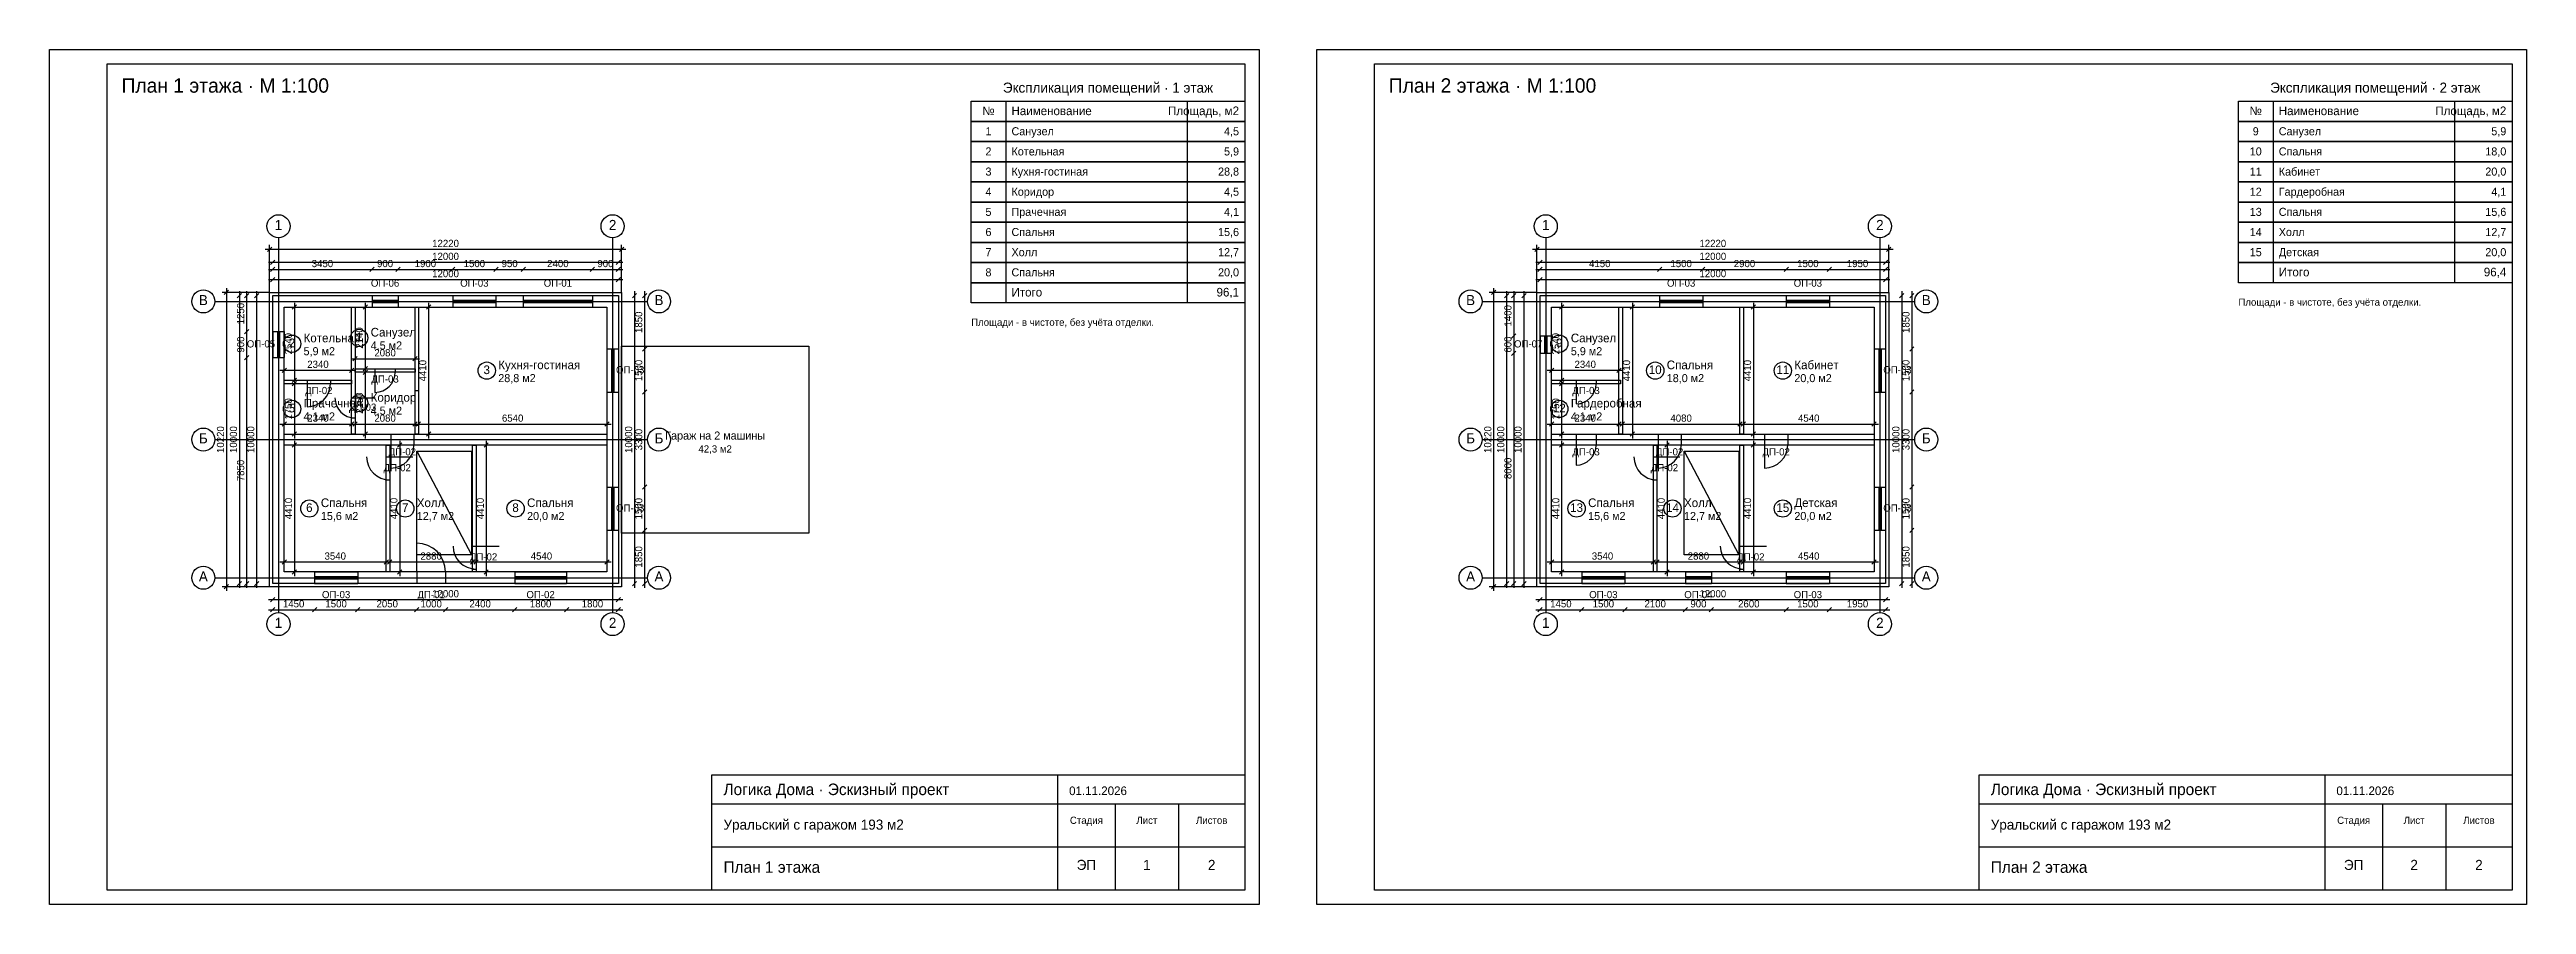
# Model space of a CAD drawing. Header units: millimetres. Extents: x 0 to 86000, y -29700 to 0.
import ezdxf
from ezdxf.enums import TextEntityAlignment as Align

# ---------------------------------------------------------------- set-up
doc = ezdxf.new("R2010")
doc.units = ezdxf.units.MM
for name, color, linetype in [('AXES', 9, 'CONTINUOUS'), ('DIMS_INNER', 30, 'CONTINUOUS'), ('DIMS_OUTER', 140, 'CONTINUOUS'), ('DOORS', 3, 'CONTINUOUS'), ('EXPLICATION', 7, 'CONTINUOUS'), ('EXTENSIONS', 32, 'CONTINUOUS'), ('FRAME', 7, 'CONTINUOUS'), ('INSULATION', 51, 'CONTINUOUS'), ('OPENING_TAGS', 5, 'CONTINUOUS'), ('PARTITIONS', 8, 'CONTINUOUS'), ('ROOM_TAGS', 4, 'CONTINUOUS'), ('STAIRS', 6, 'CONTINUOUS'), ('STAMP', 7, 'CONTINUOUS'), ('WALLS_BEARING', 1, 'CONTINUOUS'), ('WALLS_OUTER', 7, 'CONTINUOUS'), ('WINDOWS', 5, 'CONTINUOUS')]:
    doc.layers.add(name, color=color, linetype=linetype)

msp = doc.modelspace()

# ---------------------------------------------------------------- linework, layer by layer
at = {"layer": 'AXES'}
for p, q in [((7950, -6540), (7950, -19560)), ((19550, -6540), (19550, -19560)), ((51950, -6540), (51950, -19560)), ((63550, -6540), (63550, -19560)), ((5740, -8750), (20760, -8750)), ((49740, -8750), (64760, -8750)), ((5740, -13550), (20760, -13550)), ((49740, -13550), (64760, -13550)), ((5740, -18350), (20760, -18350)), ((49740, -18350), (64760, -18350))]:
    msp.add_line(p, q, dxfattribs=at)
for centre in [(7950, -6140), (19550, -6140), (51950, -6140), (63550, -6140), (5340, -8750), (21160, -8750), (49340, -8750), (65160, -8750), (5340, -13550), (21160, -13550), (49340, -13550), (65160, -13550), (5340, -18350), (21160, -18350), (49340, -18350), (65160, -18350), (7950, -19960), (19550, -19960), (51950, -19960), (63550, -19960)]:
    msp.add_circle(centre, 400, dxfattribs=at)
at = {"layer": 'DIMS_INNER'}
for p, q in [((8425, -9025), (8575, -8875)), ((8500, -8800), (8500, -11640)), ((10885, -9025), (11035, -8875)), ((10960, -8800), (10960, -11240)), ((13085, -9025), (13235, -8875)), ((13160, -8800), (13160, -13510)), ((52425, -9025), (52575, -8875)), ((52500, -8800), (52500, -11640)), ((54885, -9025), (55035, -8875)), ((54960, -8800), (54960, -13510)), ((59085, -9025), (59235, -8875)), ((59160, -8800), (59160, -13510)), ((8000, -11140), (10640, -11140)), ((8075, -11215), (8225, -11065)), ((10415, -11215), (10565, -11065)), ((10460, -10740), (12840, -10740)), ((10535, -10815), (10685, -10665)), ((10885, -11165), (11035, -11015)), ((10885, -11285), (11035, -11135)), ((10960, -11060), (10960, -13510)), ((12615, -10815), (12765, -10665)), ((52000, -11140), (54640, -11140)), ((52075, -11215), (52225, -11065)), ((54415, -11215), (54565, -11065)), ((8425, -11565), (8575, -11415)), ((8425, -11685), (8575, -11535)), ((8500, -11460), (8500, -13510)), ((52425, -11565), (52575, -11415)), ((52425, -11685), (52575, -11535)), ((52500, -11460), (52500, -13510)), ((8000, -13010), (10640, -13010)), ((8075, -13085), (8225, -12935)), ((8425, -13435), (8575, -13285)), ((8425, -13815), (8575, -13665)), ((8500, -13590), (8500, -18300)), ((10415, -13085), (10565, -12935)), ((10460, -13010), (12840, -13010)), ((10535, -13085), (10685, -12935)), ((10885, -13435), (11035, -13285)), ((12085, -13815), (12235, -13665)), ((12160, -13590), (12160, -18300)), ((12615, -13085), (12765, -12935)), ((12660, -13010), (19500, -13010)), ((12735, -13085), (12885, -12935)), ((13085, -13435), (13235, -13285)), ((15085, -13815), (15235, -13665)), ((15160, -13590), (15160, -18300)), ((19275, -13085), (19425, -12935)), ((52000, -13010), (54640, -13010)), ((52075, -13085), (52225, -12935)), ((52425, -13435), (52575, -13285)), ((52425, -13815), (52575, -13665)), ((52500, -13590), (52500, -18300)), ((54415, -13085), (54565, -12935)), ((54460, -13010), (58840, -13010)), ((54535, -13085), (54685, -12935)), ((54885, -13435), (55035, -13285)), ((56085, -13815), (56235, -13665)), ((56160, -13590), (56160, -18300)), ((58615, -13085), (58765, -12935)), ((58660, -13010), (63500, -13010)), ((58735, -13085), (58885, -12935)), ((59085, -13435), (59235, -13285)), ((59085, -13815), (59235, -13665)), ((59160, -13590), (59160, -18300)), ((63275, -13085), (63425, -12935)), ((8000, -17800), (11840, -17800)), ((8075, -17875), (8225, -17725)), ((11615, -17875), (11765, -17725)), ((11660, -17800), (14840, -17800)), ((11735, -17875), (11885, -17725)), ((14615, -17875), (14765, -17725)), ((14660, -17800), (19500, -17800)), ((14735, -17875), (14885, -17725)), ((19275, -17875), (19425, -17725)), ((52000, -17800), (55840, -17800)), ((52075, -17875), (52225, -17725)), ((55615, -17875), (55765, -17725)), ((55660, -17800), (58840, -17800)), ((55735, -17875), (55885, -17725)), ((58615, -17875), (58765, -17725)), ((58660, -17800), (63500, -17800)), ((58735, -17875), (58885, -17725)), ((63275, -17875), (63425, -17725)), ((8425, -18225), (8575, -18075)), ((12085, -18225), (12235, -18075)), ((15085, -18225), (15235, -18075)), ((52425, -18225), (52575, -18075)), ((56085, -18225), (56235, -18075)), ((59085, -18225), (59235, -18075))]:
    msp.add_line(p, q, dxfattribs=at)
at = {"layer": 'DIMS_OUTER'}
for p, q in [((7565, -7015), (7715, -6865)), ((7640, -8440), (7640, -6790)), ((19785, -7015), (19935, -6865)), ((19860, -8440), (19860, -6790)), ((51565, -7015), (51715, -6865)), ((51640, -8440), (51640, -6790)), ((63785, -7015), (63935, -6865)), ((63860, -8440), (63860, -6790)), ((7490, -6940), (20010, -6940)), ((7600, -7390), (19900, -7390)), ((7600, -7640), (11350, -7640)), ((7675, -7465), (7825, -7315)), ((7675, -7715), (7825, -7565)), ((11050, -7640), (12250, -7640)), ((11125, -7715), (11275, -7565)), ((11125, -7715), (11275, -7565)), ((11950, -7640), (14150, -7640)), ((12025, -7715), (12175, -7565)), ((12025, -7715), (12175, -7565)), ((13850, -7640), (15650, -7640)), ((13925, -7715), (14075, -7565)), ((13925, -7715), (14075, -7565)), ((15350, -7640), (16600, -7640)), ((15425, -7715), (15575, -7565)), ((15425, -7715), (15575, -7565)), ((16300, -7640), (19000, -7640)), ((16375, -7715), (16525, -7565)), ((16375, -7715), (16525, -7565)), ((18700, -7640), (19900, -7640)), ((18775, -7715), (18925, -7565)), ((18775, -7715), (18925, -7565)), ((19675, -7465), (19825, -7315)), ((19675, -7715), (19825, -7565)), ((51490, -6940), (64010, -6940)), ((51600, -7390), (63900, -7390)), ((51600, -7640), (56050, -7640)), ((51675, -7465), (51825, -7315)), ((51675, -7715), (51825, -7565)), ((55750, -7640), (57550, -7640)), ((55825, -7715), (55975, -7565)), ((55825, -7715), (55975, -7565)), ((57250, -7640), (60450, -7640)), ((57325, -7715), (57475, -7565)), ((57325, -7715), (57475, -7565)), ((60150, -7640), (61950, -7640)), ((60225, -7715), (60375, -7565)), ((60225, -7715), (60375, -7565)), ((61650, -7640), (63900, -7640)), ((61725, -7715), (61875, -7565)), ((61725, -7715), (61875, -7565)), ((63675, -7465), (63825, -7315)), ((63675, -7715), (63825, -7565)), ((7640, -8440), (5990, -8440)), ((6065, -8515), (6215, -8365)), ((6140, -8290), (6140, -18810)), ((6515, -8625), (6665, -8475)), ((6590, -8400), (6590, -18700)), ((6765, -8625), (6915, -8475)), ((6840, -8400), (6840, -9950)), ((7115, -8625), (7265, -8475)), ((7190, -8400), (7190, -18700)), ((7600, -7990), (19900, -7990)), ((7675, -8065), (7825, -7915)), ((19675, -8065), (19825, -7915)), ((20235, -8625), (20385, -8475)), ((20310, -8400), (20310, -18700)), ((20585, -8625), (20735, -8475)), ((20660, -8400), (20660, -10550)), ((51640, -8440), (49990, -8440)), ((50065, -8515), (50215, -8365)), ((50140, -8290), (50140, -18810)), ((50515, -8625), (50665, -8475)), ((50590, -8400), (50590, -18700)), ((50765, -8625), (50915, -8475)), ((50840, -8400), (50840, -10100)), ((51115, -8625), (51265, -8475)), ((51190, -8400), (51190, -18700)), ((51600, -7990), (63900, -7990)), ((51675, -8065), (51825, -7915)), ((63675, -8065), (63825, -7915)), ((64235, -8625), (64385, -8475)), ((64310, -8400), (64310, -18700)), ((64585, -8625), (64735, -8475)), ((64660, -8400), (64660, -10550)), ((6765, -9875), (6915, -9725)), ((6765, -9875), (6915, -9725)), ((6840, -9650), (6840, -10850)), ((20660, -10250), (20660, -12050)), ((50765, -10025), (50915, -9875)), ((50765, -10025), (50915, -9875)), ((50840, -9800), (50840, -10700)), ((64660, -10250), (64660, -12050)), ((6765, -10775), (6915, -10625)), ((6765, -10775), (6915, -10625)), ((6840, -10550), (6840, -18700)), ((20585, -10475), (20735, -10325)), ((20585, -10475), (20735, -10325)), ((50765, -10625), (50915, -10475)), ((50765, -10625), (50915, -10475)), ((50840, -10400), (50840, -18700)), ((64585, -10475), (64735, -10325)), ((64585, -10475), (64735, -10325)), ((20585, -11975), (20735, -11825)), ((20585, -11975), (20735, -11825)), ((20660, -11750), (20660, -15350)), ((64585, -11975), (64735, -11825)), ((64585, -11975), (64735, -11825)), ((64660, -11750), (64660, -15350)), ((20585, -15275), (20735, -15125)), ((20585, -15275), (20735, -15125)), ((20660, -15050), (20660, -16850)), ((64585, -15275), (64735, -15125)), ((64585, -15275), (64735, -15125)), ((64660, -15050), (64660, -16850)), ((20585, -16775), (20735, -16625)), ((20585, -16775), (20735, -16625)), ((20660, -16550), (20660, -18700)), ((64585, -16775), (64735, -16625)), ((64585, -16775), (64735, -16625)), ((64660, -16550), (64660, -18700)), ((7640, -18660), (5990, -18660)), ((6065, -18735), (6215, -18585)), ((6515, -18625), (6665, -18475)), ((6765, -18625), (6915, -18475)), ((7115, -18625), (7265, -18475)), ((20235, -18625), (20385, -18475)), ((20585, -18625), (20735, -18475)), ((51640, -18660), (49990, -18660)), ((50065, -18735), (50215, -18585)), ((50515, -18625), (50665, -18475)), ((50765, -18625), (50915, -18475)), ((51115, -18625), (51265, -18475)), ((64235, -18625), (64385, -18475)), ((64585, -18625), (64735, -18475)), ((7600, -19110), (19900, -19110)), ((7600, -19460), (9350, -19460)), ((7675, -19185), (7825, -19035)), ((7675, -19535), (7825, -19385)), ((9050, -19460), (10850, -19460)), ((9125, -19535), (9275, -19385)), ((9125, -19535), (9275, -19385)), ((10550, -19460), (12900, -19460)), ((10625, -19535), (10775, -19385)), ((10625, -19535), (10775, -19385)), ((12600, -19460), (13900, -19460)), ((12675, -19535), (12825, -19385)), ((12675, -19535), (12825, -19385)), ((13600, -19460), (16300, -19460)), ((13675, -19535), (13825, -19385)), ((13675, -19535), (13825, -19385)), ((16000, -19460), (18100, -19460)), ((16075, -19535), (16225, -19385)), ((16075, -19535), (16225, -19385)), ((17800, -19460), (19900, -19460)), ((17875, -19535), (18025, -19385)), ((17875, -19535), (18025, -19385)), ((19675, -19185), (19825, -19035)), ((19675, -19535), (19825, -19385)), ((51600, -19110), (63900, -19110)), ((51600, -19460), (53350, -19460)), ((51675, -19185), (51825, -19035)), ((51675, -19535), (51825, -19385)), ((53050, -19460), (54850, -19460)), ((53125, -19535), (53275, -19385)), ((53125, -19535), (53275, -19385)), ((54550, -19460), (56950, -19460)), ((54625, -19535), (54775, -19385)), ((54625, -19535), (54775, -19385)), ((56650, -19460), (57850, -19460)), ((56725, -19535), (56875, -19385)), ((56725, -19535), (56875, -19385)), ((57550, -19460), (60450, -19460)), ((57625, -19535), (57775, -19385)), ((57625, -19535), (57775, -19385)), ((60150, -19460), (61950, -19460)), ((60225, -19535), (60375, -19385)), ((60225, -19535), (60375, -19385)), ((61650, -19460), (63900, -19460)), ((61725, -19535), (61875, -19385)), ((61725, -19535), (61875, -19385)), ((63675, -19185), (63825, -19035)), ((63675, -19535), (63825, -19385))]:
    msp.add_line(p, q, dxfattribs=at)
at = {"layer": 'DOORS'}
for p, q in [((11300, -11090), (11300, -11210)), ((12000, -11090), (12000, -11210)), ((8950, -11490), (8950, -11610)), ((8950, -11610), (8950, -12410)), ((9750, -11490), (9750, -11610)), ((11300, -11210), (11300, -11910)), ((12690, -11850), (12810, -11850)), ((53000, -11490), (53000, -11610)), ((53000, -11610), (53000, -12310)), ((53700, -11490), (53700, -11610)), ((10490, -12100), (10610, -12100)), ((10490, -12800), (10610, -12800)), ((10610, -12100), (11310, -12100)), ((11850, -13360), (11850, -13740)), ((11850, -13740), (11850, -14540)), ((12650, -13360), (12650, -13740)), ((12690, -13050), (12810, -13050)), ((53000, -13360), (53000, -13740)), ((53000, -13740), (53000, -14440)), ((53700, -13360), (53700, -13740)), ((55850, -13360), (55850, -13740)), ((55850, -13740), (55850, -14540)), ((56650, -13360), (56650, -13740)), ((59550, -13360), (59550, -13740)), ((59550, -13740), (59550, -14540)), ((60350, -13360), (60350, -13740)), ((11690, -14150), (11810, -14150)), ((11810, -14150), (12610, -14150)), ((55690, -14150), (55810, -14150)), ((55810, -14150), (56610, -14150)), ((11690, -14950), (11810, -14950)), ((55690, -14950), (55810, -14950)), ((12750, -18150), (12750, -17150)), ((14690, -17250), (14810, -17250)), ((14690, -18050), (14810, -18050)), ((14810, -17250), (15610, -17250)), ((58690, -17250), (58810, -17250)), ((58690, -18050), (58810, -18050)), ((58810, -17250), (59610, -17250)), ((12750, -18150), (12750, -18550)), ((13750, -18150), (13750, -18550))]:
    msp.add_line(p, q, dxfattribs=at)
for centre, radius, start, end in [((8950, -11610), 800, 270, 360), ((11300, -11210), 700, 270, 360), ((53000, -11610), 700, 270, 360), ((10610, -12100), 700, 180, 270), ((11850, -13740), 800, 270, 360), ((53000, -13740), 700, 270, 360), ((55850, -13740), 800, 270, 360), ((59550, -13740), 800, 270, 360), ((11810, -14150), 800, 180, 270), ((55810, -14150), 800, 180, 270), ((12750, -18150), 1000, 0, 90), ((14810, -17250), 800, 180, 270), ((58810, -17250), 800, 180, 270)]:
    msp.add_arc(centre, radius, start, end, dxfattribs=at)
at = {"layer": 'EXPLICATION'}
for p, q in [((33200, -1800), (33200, -2500)), ((33200, -2500), (33200, -3200)), ((39500, -1800), (39500, -2500)), ((39500, -2500), (39500, -3200)), ((77200, -1800), (77200, -2500)), ((77200, -2500), (77200, -3200)), ((83500, -1800), (83500, -2500)), ((83500, -2500), (83500, -3200)), ((33200, -3200), (33200, -3900)), ((39500, -3200), (39500, -3900)), ((77200, -3200), (77200, -3900)), ((83500, -3200), (83500, -3900)), ((33200, -3900), (33200, -4600)), ((39500, -3900), (39500, -4600)), ((77200, -3900), (77200, -4600)), ((83500, -3900), (83500, -4600)), ((33200, -4600), (33200, -5300)), ((39500, -4600), (39500, -5300)), ((77200, -4600), (77200, -5300)), ((83500, -4600), (83500, -5300)), ((33200, -5300), (33200, -6000)), ((33200, -6000), (33200, -6700)), ((39500, -5300), (39500, -6000)), ((39500, -6000), (39500, -6700)), ((77200, -5300), (77200, -6000)), ((77200, -6000), (77200, -6700)), ((83500, -5300), (83500, -6000)), ((83500, -6000), (83500, -6700)), ((33200, -6700), (33200, -7400)), ((39500, -6700), (39500, -7400)), ((77200, -6700), (77200, -7400)), ((83500, -6700), (83500, -7400)), ((33200, -7400), (33200, -8100)), ((39500, -7400), (39500, -8100)), ((77200, -7400), (77200, -8100)), ((83500, -7400), (83500, -8100)), ((33200, -8100), (33200, -8800)), ((39500, -8100), (39500, -8800))]:
    msp.add_line(p, q, dxfattribs=at)
for points in [[(32000, -1800), (41500, -1800), (41500, -2500), (32000, -2500)], [(32000, -2500), (41500, -2500), (41500, -3200), (32000, -3200)], [(76000, -1800), (85500, -1800), (85500, -2500), (76000, -2500)], [(76000, -2500), (85500, -2500), (85500, -3200), (76000, -3200)], [(32000, -3200), (41500, -3200), (41500, -3900), (32000, -3900)], [(76000, -3200), (85500, -3200), (85500, -3900), (76000, -3900)], [(32000, -3900), (41500, -3900), (41500, -4600), (32000, -4600)], [(76000, -3900), (85500, -3900), (85500, -4600), (76000, -4600)], [(32000, -4600), (41500, -4600), (41500, -5300), (32000, -5300)], [(76000, -4600), (85500, -4600), (85500, -5300), (76000, -5300)], [(32000, -5300), (41500, -5300), (41500, -6000), (32000, -6000)], [(32000, -6000), (41500, -6000), (41500, -6700), (32000, -6700)], [(76000, -5300), (85500, -5300), (85500, -6000), (76000, -6000)], [(76000, -6000), (85500, -6000), (85500, -6700), (76000, -6700)], [(32000, -6700), (41500, -6700), (41500, -7400), (32000, -7400)], [(76000, -6700), (85500, -6700), (85500, -7400), (76000, -7400)], [(32000, -7400), (41500, -7400), (41500, -8100), (32000, -8100)], [(76000, -7400), (85500, -7400), (85500, -8100), (76000, -8100)], [(32000, -8100), (41500, -8100), (41500, -8800), (32000, -8800)]]:
    msp.add_lwpolyline(points, close=True, dxfattribs=at)
at = {"layer": 'EXTENSIONS'}
msp.add_lwpolyline([(19860, -10300), (26360, -10300), (26360, -16800), (19860, -16800)], close=True, dxfattribs=at)
at = {"layer": 'FRAME'}
for points in [[(0, 0), (42000, 0), (42000, -29700), (0, -29700)], [(44000, 0), (86000, 0), (86000, -29700), (44000, -29700)], [(2000, -500), (41500, -500), (41500, -29200), (2000, -29200)], [(46000, -500), (85500, -500), (85500, -29200), (46000, -29200)]]:
    msp.add_lwpolyline(points, close=True, dxfattribs=at)
at = {"layer": 'INSULATION'}
for points in [[(7640, -8440), (19860, -8440), (19860, -18660), (7640, -18660)], [(51640, -8440), (63860, -8440), (63860, -18660), (51640, -18660)]]:
    msp.add_lwpolyline(points, close=True, dxfattribs=at)
at = {"layer": 'PARTITIONS'}
for points in [[(10490, -8950), (10610, -8950), (10610, -13360), (10490, -13360)], [(12690, -8950), (12810, -8950), (12810, -13360), (12690, -13360)], [(54490, -8950), (54610, -8950), (54610, -13360), (54490, -13360)], [(58690, -8950), (58810, -8950), (58810, -13360), (58690, -13360)], [(10610, -11090), (12690, -11090), (12690, -11210), (10610, -11210)], [(8150, -11490), (10490, -11490), (10490, -11610), (8150, -11610)], [(52150, -11490), (54550, -11490), (54550, -11610), (52150, -11610)], [(11690, -13740), (11810, -13740), (11810, -18150), (11690, -18150)], [(14690, -13740), (14810, -13740), (14810, -18150), (14690, -18150)], [(55690, -13740), (55810, -13740), (55810, -18150), (55690, -18150)], [(58690, -13740), (58810, -13740), (58810, -18150), (58690, -18150)]]:
    msp.add_lwpolyline(points, close=True, dxfattribs=at)
at = {"layer": 'ROOM_TAGS'}
for centre in [(8420, -10220), (10750, -10020), (52420, -10220), (15180, -11155), (55750, -11155), (60180, -11155), (10750, -12285), (8420, -12485), (52420, -12485), (9020, -15945), (12350, -15945), (16180, -15945), (53020, -15945), (56350, -15945), (60180, -15945)]:
    msp.add_circle(centre, 300, dxfattribs=at)
at = {"layer": 'STAIRS'}
for p, q in [((12750, -13950), (14650, -17550)), ((56750, -13950), (58650, -17550))]:
    msp.add_line(p, q, dxfattribs=at)
for points in [[(12750, -13950), (14650, -13950), (14650, -17550), (12750, -17550)], [(56750, -13950), (58650, -13950), (58650, -17550), (56750, -17550)]]:
    msp.add_lwpolyline(points, close=True, dxfattribs=at)
at = {"layer": 'STAMP'}
for p, q in [((35000, -25200), (35000, -29200)), ((79000, -25200), (79000, -29200)), ((23000, -26200), (41500, -26200)), ((37000, -26200), (37000, -29200)), ((39200, -26200), (39200, -29200)), ((67000, -26200), (85500, -26200)), ((81000, -26200), (81000, -29200)), ((83200, -26200), (83200, -29200)), ((23000, -27700), (35000, -27700)), ((35000, -27700), (41500, -27700)), ((67000, -27700), (79000, -27700)), ((79000, -27700), (85500, -27700))]:
    msp.add_line(p, q, dxfattribs=at)
for points in [[(23000, -25200), (41500, -25200), (41500, -29200), (23000, -29200)], [(67000, -25200), (85500, -25200), (85500, -29200), (67000, -29200)]]:
    msp.add_lwpolyline(points, close=True, dxfattribs=at)
at = {"layer": 'WALLS_BEARING'}
for points in [[(8150, -13360), (19350, -13360), (19350, -13740), (8150, -13740)], [(52150, -13360), (63350, -13360), (63350, -13740), (52150, -13740)]]:
    msp.add_lwpolyline(points, close=True, dxfattribs=at)
at = {"layer": 'WALLS_OUTER'}
for points in [[(7750, -8550), (19750, -8550), (19750, -18550), (7750, -18550)], [(51750, -8550), (63750, -8550), (63750, -18550), (51750, -18550)], [(8150, -8950), (19350, -8950), (19350, -18150), (8150, -18150)], [(52150, -8950), (63350, -8950), (63350, -18150), (52150, -18150)]]:
    msp.add_lwpolyline(points, close=True, dxfattribs=at)
at = {"layer": 'WINDOWS'}
for p, q in [((11200, -8550), (11200, -8950)), ((11200, -8550), (12100, -8550)), ((12100, -8550), (12100, -8950)), ((14000, -8550), (14000, -8950)), ((14000, -8550), (15500, -8550)), ((15500, -8550), (15500, -8950)), ((16450, -8550), (16450, -8950)), ((16450, -8550), (18850, -8550)), ((18850, -8550), (18850, -8950)), ((55900, -8550), (55900, -8950)), ((55900, -8550), (57400, -8550)), ((57400, -8550), (57400, -8950)), ((60300, -8550), (60300, -8950)), ((60300, -8550), (61800, -8550)), ((61800, -8550), (61800, -8950)), ((11200, -8710), (12100, -8710)), ((11200, -8790), (12100, -8790)), ((11200, -8950), (12100, -8950)), ((14000, -8710), (15500, -8710)), ((14000, -8790), (15500, -8790)), ((14000, -8950), (15500, -8950)), ((16450, -8710), (18850, -8710)), ((16450, -8790), (18850, -8790)), ((16450, -8950), (18850, -8950)), ((55900, -8710), (57400, -8710)), ((55900, -8790), (57400, -8790)), ((55900, -8950), (57400, -8950)), ((60300, -8710), (61800, -8710)), ((60300, -8790), (61800, -8790)), ((60300, -8950), (61800, -8950)), ((7750, -9800), (8150, -9800)), ((7750, -9800), (7750, -10700)), ((7910, -9800), (7910, -10700)), ((7990, -9800), (7990, -10700)), ((8150, -9800), (8150, -10700)), ((51750, -9950), (52150, -9950)), ((51750, -9950), (51750, -10550)), ((51910, -9950), (51910, -10550)), ((51990, -9950), (51990, -10550)), ((52150, -9950), (52150, -10550)), ((7750, -10700), (8150, -10700)), ((19350, -10400), (19750, -10400)), ((19350, -10400), (19350, -11900)), ((19510, -10400), (19510, -11900)), ((19590, -10400), (19590, -11900)), ((19750, -10400), (19750, -11900)), ((51750, -10550), (52150, -10550)), ((63350, -10400), (63750, -10400)), ((63350, -10400), (63350, -11900)), ((63510, -10400), (63510, -11900)), ((63590, -10400), (63590, -11900)), ((63750, -10400), (63750, -11900)), ((19350, -11900), (19750, -11900)), ((63350, -11900), (63750, -11900)), ((19350, -15200), (19750, -15200)), ((19350, -15200), (19350, -16700)), ((19510, -15200), (19510, -16700)), ((19590, -15200), (19590, -16700)), ((19750, -15200), (19750, -16700)), ((63350, -15200), (63750, -15200)), ((63350, -15200), (63350, -16700)), ((63510, -15200), (63510, -16700)), ((63590, -15200), (63590, -16700)), ((63750, -15200), (63750, -16700)), ((19350, -16700), (19750, -16700)), ((63350, -16700), (63750, -16700)), ((9200, -18150), (9200, -18550)), ((9200, -18150), (10700, -18150)), ((9200, -18310), (10700, -18310)), ((9200, -18390), (10700, -18390)), ((9200, -18550), (10700, -18550)), ((10700, -18150), (10700, -18550)), ((16150, -18150), (16150, -18550)), ((16150, -18150), (17950, -18150)), ((16150, -18310), (17950, -18310)), ((16150, -18390), (17950, -18390)), ((16150, -18550), (17950, -18550)), ((17950, -18150), (17950, -18550)), ((53200, -18150), (53200, -18550)), ((53200, -18150), (54700, -18150)), ((53200, -18310), (54700, -18310)), ((53200, -18390), (54700, -18390)), ((53200, -18550), (54700, -18550)), ((54700, -18150), (54700, -18550)), ((56800, -18150), (56800, -18550)), ((56800, -18150), (57700, -18150)), ((56800, -18310), (57700, -18310)), ((56800, -18390), (57700, -18390)), ((56800, -18550), (57700, -18550)), ((57700, -18150), (57700, -18550)), ((60300, -18150), (60300, -18550)), ((60300, -18150), (61800, -18150)), ((60300, -18310), (61800, -18310)), ((60300, -18390), (61800, -18390)), ((60300, -18550), (61800, -18550)), ((61800, -18150), (61800, -18550))]:
    msp.add_line(p, q, dxfattribs=at)

# ---------------------------------------------------------------- texts
at = {"layer": 'AXES'}
for s, p in [('1', (7950, -6270)), ('2', (19550, -6270)), ('1', (51950, -6270)), ('2', (63550, -6270)), ('В', (5340, -8880)), ('В', (21160, -8880)), ('В', (49340, -8880)), ('В', (65160, -8880)), ('Б', (5340, -13680)), ('Б', (21160, -13680)), ('Б', (49340, -13680)), ('Б', (65160, -13680)), ('А', (5340, -18480)), ('А', (21160, -18480)), ('А', (49340, -18480)), ('А', (65160, -18480)), ('1', (7950, -20090)), ('2', (19550, -20090)), ('1', (51950, -20090)), ('2', (63550, -20090))]:
    msp.add_text(s, height=350, dxfattribs=at).set_placement(p, align=Align.CENTER)
at = {"layer": 'DIMS_INNER'}
for s, p in [('2540', (8420, -10220)), ('2140', (10880, -10020)), ('2540', (52420, -10220)), ('4410', (13080, -11155)), ('4410', (54880, -11155)), ('4410', (59080, -11155)), ('2150', (10880, -12285)), ('1750', (8420, -12485)), ('1750', (52420, -12485)), ('4410', (8420, -15945)), ('4410', (12080, -15945)), ('4410', (15080, -15945)), ('4410', (52420, -15945)), ('4410', (56080, -15945)), ('4410', (59080, -15945))]:
    msp.add_text(s, height=250, rotation=90, dxfattribs=at).set_placement(p, align=Align.CENTER)
for s, p in [('2340', (9320, -11060)), ('2080', (11650, -10660)), ('2340', (53320, -11060)), ('2340', (9320, -12930)), ('2080', (11650, -12930)), ('6540', (16080, -12930)), ('2340', (53320, -12930)), ('4080', (56650, -12930)), ('4540', (61080, -12930)), ('3540', (9920, -17720)), ('2880', (13250, -17720)), ('4540', (17080, -17720)), ('3540', (53920, -17720)), ('2880', (57250, -17720)), ('4540', (61080, -17720))]:
    msp.add_text(s, height=250, dxfattribs=at).set_placement(p, align=Align.CENTER)
at = {"layer": 'DIMS_OUTER'}
for s, p in [('12220', (13750, -6860)), ('12220', (57750, -6860)), ('3450', (9475, -7560)), ('900', (11650, -7560)), ('1900', (13050, -7560)), ('12000', (13750, -7310)), ('12000', (13750, -7910)), ('1500', (14750, -7560)), ('950', (15975, -7560)), ('2400', (17650, -7560)), ('900', (19300, -7560)), ('4150', (53825, -7560)), ('1500', (56650, -7560)), ('12000', (57750, -7310)), ('12000', (57750, -7910)), ('2900', (58850, -7560)), ('1500', (61050, -7560)), ('1950', (62775, -7560)), ('12000', (13750, -19030)), ('12000', (57750, -19030)), ('1450', (8475, -19380)), ('1500', (9950, -19380)), ('2050', (11725, -19380)), ('1000', (13250, -19380)), ('2400', (14950, -19380)), ('1800', (17050, -19380)), ('1800', (18850, -19380)), ('1450', (52475, -19380)), ('1500', (53950, -19380)), ('2100', (55750, -19380)), ('900', (57250, -19380)), ('2600', (59000, -19380)), ('1500', (61050, -19380)), ('1950', (62775, -19380))]:
    msp.add_text(s, height=250, dxfattribs=at).set_placement(p, align=Align.CENTER)
for s, p in [('1250', (6760, -9175)), ('1850', (20580, -9475)), ('1400', (50760, -9250)), ('1850', (64580, -9475)), ('900', (6760, -10250)), ('600', (50760, -10250)), ('1500', (20580, -11150)), ('1500', (64580, -11150)), ('10220', (6060, -13550)), ('10000', (6510, -13550)), ('10000', (7110, -13550)), ('10000', (20230, -13550)), ('3300', (20580, -13550)), ('10220', (50060, -13550)), ('10000', (50510, -13550)), ('10000', (51110, -13550)), ('10000', (64230, -13550)), ('3300', (64580, -13550)), ('7850', (6760, -14625)), ('8000', (50760, -14550)), ('1500', (20580, -15950)), ('1500', (64580, -15950)), ('1850', (20580, -17625)), ('1850', (64580, -17625))]:
    msp.add_text(s, height=250, rotation=90, dxfattribs=at).set_placement(p, align=Align.CENTER)
at = {"layer": 'EXPLICATION'}
for s, height, p in [('Экспликация помещений · 1 этаж', 350, (36750, -1500)), ('Экспликация помещений · 2 этаж', 350, (80750, -1500)), ('№', 300, (32600, -2280)), ('№', 300, (76600, -2280)), ('2', 280, (32600, -3680)), ('1', 280, (32600, -2980)), ('10', 280, (76600, -3680)), ('9', 280, (76600, -2980)), ('3', 280, (32600, -4380)), ('11', 280, (76600, -4380)), ('4', 280, (32600, -5080)), ('12', 280, (76600, -5080)), ('5', 280, (32600, -5780)), ('13', 280, (76600, -5780)), ('6', 280, (32600, -6480)), ('14', 280, (76600, -6480)), ('8', 280, (32600, -7880)), ('7', 280, (32600, -7180)), ('15', 280, (76600, -7180))]:
    msp.add_text(s, height=height, dxfattribs=at).set_placement(p, align=Align.CENTER)
for s, height, p in [('Наименование', 300, (33400, -2280)), ('Наименование', 300, (77400, -2280)), ('Санузел', 280, (33400, -2980)), ('Котельная', 280, (33400, -3680)), ('Санузел', 280, (77400, -2980)), ('Спальня', 280, (77400, -3680)), ('Кухня-гостиная', 280, (33400, -4380)), ('Кабинет', 280, (77400, -4380)), ('Коридор', 280, (33400, -5080)), ('Гардеробная', 280, (77400, -5080)), ('Прачечная', 280, (33400, -5780)), ('Спальня', 280, (77400, -5780)), ('Спальня', 280, (33400, -6480)), ('Холл', 280, (77400, -6480)), ('Холл', 280, (33400, -7180)), ('Спальня', 280, (33400, -7880)), ('Детская', 280, (77400, -7180)), ('Итого', 300, (77400, -7880)), ('Итого', 300, (33400, -8580)), ('Площади - в чистоте, без учёта отделки.', 250, (32000, -9600)), ('Площади - в чистоте, без учёта отделки.', 250, (76000, -8900))]:
    msp.add_text(s, height=height, dxfattribs=at).set_placement(p)
for s, height, p in [('Площадь, м2', 300, (41300, -2280)), ('Площадь, м2', 300, (85300, -2280)), ('4,5', 280, (41300, -2980)), ('5,9', 280, (41300, -3680)), ('18,0', 280, (85300, -3680)), ('5,9', 280, (85300, -2980)), ('28,8', 280, (41300, -4380)), ('20,0', 280, (85300, -4380)), ('4,5', 280, (41300, -5080)), ('4,1', 280, (85300, -5080)), ('4,1', 280, (41300, -5780)), ('15,6', 280, (85300, -5780)), ('15,6', 280, (41300, -6480)), ('12,7', 280, (85300, -6480)), ('20,0', 280, (41300, -7880)), ('12,7', 280, (41300, -7180)), ('96,4', 300, (85300, -7880)), ('20,0', 280, (85300, -7180)), ('96,1', 300, (41300, -8580))]:
    msp.add_text(s, height=height, dxfattribs=at).set_placement(p, align=Align.RIGHT)
at = {"layer": 'EXTENSIONS'}
for s, height, p in [('Гараж на 2 машины', 280, (23110, -13550)), ('42,3 м2', 250, (23110, -14000))]:
    msp.add_text(s, height=height, dxfattribs=at).set_placement(p, align=Align.CENTER)
at = {"layer": 'OPENING_TAGS'}
for s, p in [('ОП-06', (11650, -8240)), ('ОП-03', (14750, -8240)), ('ОП-01', (17650, -8240)), ('ОП-03', (56650, -8240)), ('ОП-03', (61050, -8240)), ('ОП-05', (7340, -10350)), ('ОП-07', (51340, -10350)), ('ОП-03', (20160, -11250)), ('ОП-03', (64160, -11250)), ('ДП-02', (9350, -11970)), ('ДП-03', (11650, -11570)), ('ДП-03', (53350, -11970)), ('ДП-03', (10870, -12550)), ('ДП-02', (12070, -14650)), ('ДП-02', (12250, -14100)), ('ДП-03', (53350, -14100)), ('ДП-02', (56070, -14650)), ('ДП-02', (56250, -14100)), ('ДП-02', (59950, -14100)), ('ОП-03', (20160, -16050)), ('ОП-03', (64160, -16050)), ('ДП-02', (15070, -17750)), ('ДП-02', (59070, -17750)), ('ОП-03', (9950, -19060)), ('ДП-01', (13250, -19060)), ('ОП-02', (17050, -19060)), ('ОП-03', (53950, -19060)), ('ОП-04', (57250, -19060)), ('ОП-03', (61050, -19060))]:
    msp.add_text(s, height=250, dxfattribs=at).set_placement(p, align=Align.CENTER)
at = {"layer": 'ROOM_TAGS'}
for s, p in [('2', (8420, -10340)), ('1', (10750, -10140)), ('9', (52420, -10340)), ('3', (15180, -11275)), ('10', (55750, -11275)), ('11', (60180, -11275)), ('5', (8420, -12605)), ('4', (10750, -12405)), ('12', (52420, -12605)), ('6', (9020, -16065)), ('7', (12350, -16065)), ('8', (16180, -16065)), ('13', (53020, -16065)), ('14', (56350, -16065)), ('15', (60180, -16065))]:
    msp.add_text(s, height=300, dxfattribs=at).set_placement(p, align=Align.CENTER)
for s, height, p in [('Котельная', 300, (8820, -10170)), ('4,5 м2', 280, (11150, -10420)), ('Санузел', 300, (11150, -9970)), ('Санузел', 300, (52820, -10170)), ('5,9 м2', 280, (8820, -10620)), ('Кухня-гостиная', 300, (15580, -11105)), ('5,9 м2', 280, (52820, -10620)), ('Спальня', 300, (56150, -11105)), ('Кабинет', 300, (60580, -11105)), ('Коридор', 300, (11150, -12235)), ('28,8 м2', 280, (15580, -11555)), ('18,0 м2', 280, (56150, -11555)), ('20,0 м2', 280, (60580, -11555)), ('4,1 м2', 280, (8820, -12885)), ('Прачечная', 300, (8820, -12435)), ('4,5 м2', 280, (11150, -12685)), ('4,1 м2', 280, (52820, -12885)), ('Гардеробная', 300, (52820, -12435)), ('Спальня', 300, (9420, -15895)), ('15,6 м2', 280, (9420, -16345)), ('Холл', 300, (12750, -15895)), ('12,7 м2', 280, (12750, -16345)), ('20,0 м2', 280, (16580, -16345)), ('Спальня', 300, (16580, -15895)), ('Спальня', 300, (53420, -15895)), ('15,6 м2', 280, (53420, -16345)), ('Холл', 300, (56750, -15895)), ('12,7 м2', 280, (56750, -16345)), ('Детская', 300, (60580, -15895)), ('20,0 м2', 280, (60580, -16345))]:
    msp.add_text(s, height=height, dxfattribs=at).set_placement(p)
at = {"layer": 'STAMP'}
for s, height, p in [('План 1 этажа · М 1:100', 500, (2500, -1500)), ('План 2 этажа · М 1:100', 500, (46500, -1500)), ('Логика Дома · Эскизный проект', 400, (23400, -25900)), ('01.11.2026', 300, (35400, -25900)), ('Логика Дома · Эскизный проект', 400, (67400, -25900)), ('01.11.2026', 300, (79400, -25900)), ('Уральский с гаражом 193 м2', 350, (23400, -27100)), ('Уральский с гаражом 193 м2', 350, (67400, -27100)), ('План 1 этажа', 400, (23400, -28600)), ('План 2 этажа', 400, (67400, -28600))]:
    msp.add_text(s, height=height, dxfattribs=at).set_placement(p)
for s, height, p in [('Стадия', 250, (36000, -26900)), ('Лист', 250, (38100, -26900)), ('Листов', 250, (40350, -26900)), ('Стадия', 250, (80000, -26900)), ('Лист', 250, (82100, -26900)), ('Листов', 250, (84350, -26900)), ('ЭП', 350, (36000, -28500)), ('1', 350, (38100, -28500)), ('2', 350, (40350, -28500)), ('ЭП', 350, (80000, -28500)), ('2', 350, (82100, -28500)), ('2', 350, (84350, -28500))]:
    msp.add_text(s, height=height, dxfattribs=at).set_placement(p, align=Align.CENTER)

doc.saveas('drawing.dxf')
